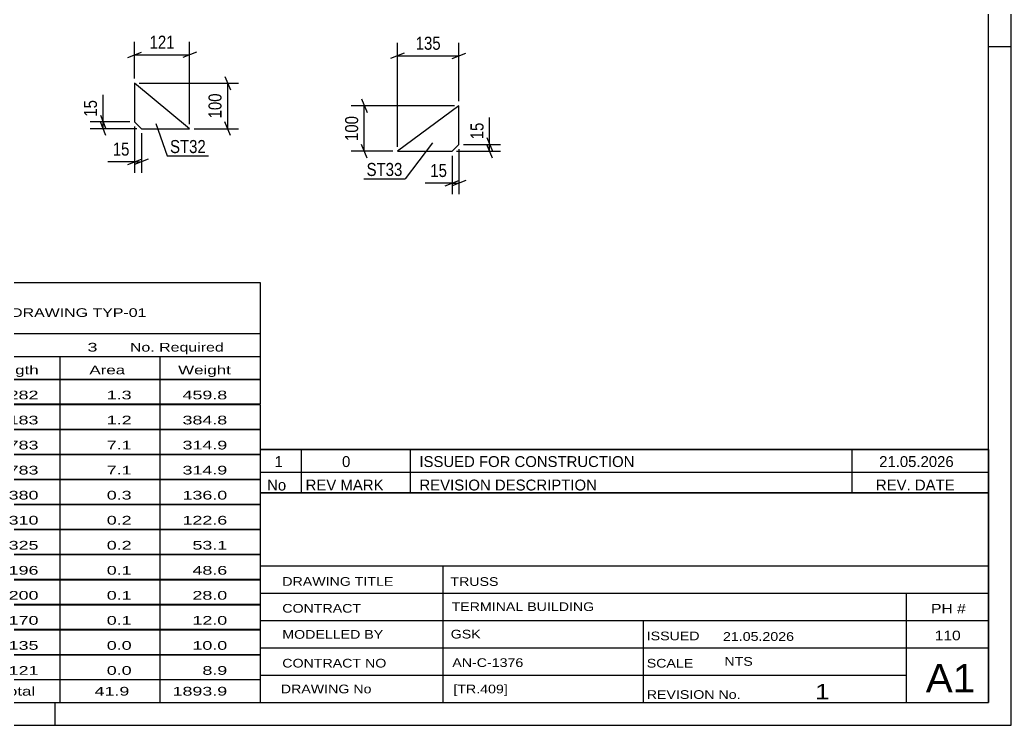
# Model space of a CAD drawing. Header units: millimetres. Extents: x 0 to 841, y 0 to 594.
# Drawn here: x 623.2 to 841, y 0 to 154.9 of the extents above; entities that cross this region are included whole.
import ezdxf

# ---------------------------------------------------------------- set-up
doc = ezdxf.new("R2010")
doc.units = ezdxf.units.MM
doc.styles.add('Arial Narrow', font='ARIALN.TTF', dxfattribs={"height": 0.2})

# ---------------------------------------------------------------- blocks, each defined once
blk = doc.blocks.new('Unknown-122573939-1133 - 10963')
at = {"color": 5, "linetype": 'Continuous'}
for p, q in [((841, 0), (841, 594)), ((836, 5), (836, 589)), ((841, 149), (836, 149)), ((5, 5), (836, 5)), ((631, 0), (631, 5)), ((0, 0), (841, 0))]:
    blk.add_line(p, q, dxfattribs=at)
blk = doc.blocks.new('Part-122573939-2204 - 2188')
at = {"color": 2, "linetype": 'Continuous'}
for p, q in [((660.51, 131.01), (648.42, 141.01)), ((648.42, 141.01), (648.42, 132.51)), ((648.42, 132.51), (649.92, 131.01)), ((649.92, 131.01), (660.51, 131.01))]:
    blk.add_line(p, q, dxfattribs=at)
blk = doc.blocks.new('Part-122573939-2132 - 2116')
at = {"color": 2, "linetype": 'Continuous'}
for p, q in [((719.68, 136.05), (706.18, 126.05)), ((719.68, 127.55), (719.68, 136.05)), ((718.18, 126.05), (719.68, 127.55)), ((706.18, 126.05), (718.18, 126.05))]:
    blk.add_line(p, q, dxfattribs=at)
blk = doc.blocks.new('StraightDimension-122573939-2228 - 2188')
at = {"color": 7, "linetype": 'Continuous'}
for p, q in [((640.91, 134.01), (642.11, 131.01)), ((647.42, 132.51), (638.66, 132.51)), ((648.92, 131.01), (638.66, 131.01)), ((642.11, 129.51), (640.91, 132.51)), ((641.51, 131.01), (641.51, 132.51))]:
    blk.add_line(p, q, dxfattribs=at)
at = {"color": 0}
blk.add_wipeout([(640.76, 137.9), (636.56, 137.9), (636.56, 133.04), (640.76, 133.04)], dxfattribs=at)
at = {"color": 7, "linetype": 'Continuous'}
blk.add_line((641.51, 132.51), (641.51, 138.42), dxfattribs=at)
blk.add_line((641.51, 132.51), (641.51, 138.42), dxfattribs=at)
at = {"color": 3, "style": 'Arial Narrow'}
blk.add_text('15', height=2.863, rotation=90.0002, dxfattribs=at).set_placement((640.16, 133.64))
blk = doc.blocks.new('StraightDimension-122573939-2206 - 2188')
at = {"color": 7, "linetype": 'Continuous'}
for p, q in [((648.42, 131.51), (648.42, 121.34)), ((649.92, 130.01), (649.92, 121.34)), ((646.92, 123.14), (649.92, 124.34)), ((651.42, 124.34), (648.42, 123.14)), ((648.42, 123.74), (649.92, 123.74))]:
    blk.add_line(p, q, dxfattribs=at)
at = {"color": 0}
blk.add_wipeout([(647.9, 124.49), (647.9, 128.69), (643.04, 128.69), (643.04, 124.49)], dxfattribs=at)
at = {"color": 7, "linetype": 'Continuous'}
blk.add_line((648.42, 123.74), (642.52, 123.74), dxfattribs=at)
blk.add_line((648.42, 123.74), (642.52, 123.74), dxfattribs=at)
at = {"color": 3, "style": 'Arial Narrow'}
blk.add_text('15', height=2.863, dxfattribs=at).set_placement((643.64, 125.09))
blk = doc.blocks.new('StraightDimension-122573939-2218 - 2188')
at = {"color": 7, "linetype": 'Continuous'}
for p, q in [((648.42, 142.01), (648.42, 150.08)), ((660.51, 132.01), (660.51, 150.08)), ((646.92, 146.63), (649.92, 147.83)), ((648.42, 147.23), (660.51, 147.23)), ((662.01, 147.83), (659.01, 146.63))]:
    blk.add_line(p, q, dxfattribs=at)
at = {"color": 0}
blk.add_wipeout([(657.81, 147.98), (657.81, 152.18), (651.13, 152.18), (651.13, 147.98)], dxfattribs=at)
at = {"color": 3, "style": 'Arial Narrow'}
blk.add_text('121', height=2.863, dxfattribs=at).set_placement((651.73, 148.58))
blk = doc.blocks.new('StraightDimension-122573939-2239 - 2188')
at = {"color": 7, "linetype": 'Continuous'}
for p, q in [((668.28, 142.51), (669.48, 139.51)), ((649.42, 141.01), (671.28, 141.01)), ((668.88, 131.01), (668.88, 141.01)), ((661.51, 131.01), (671.28, 131.01)), ((669.48, 129.51), (668.28, 132.51))]:
    blk.add_line(p, q, dxfattribs=at)
at = {"color": 0}
blk.add_wipeout([(668.13, 139.36), (663.93, 139.36), (663.93, 132.67), (668.13, 132.67)], dxfattribs=at)
at = {"color": 3, "style": 'Arial Narrow'}
blk.add_text('100', height=2.863, rotation=90.0002, dxfattribs=at).set_placement((667.53, 133.27))
blk = doc.blocks.new('StraightDimension-122573939-2134 - 2116')
at = {"color": 7, "linetype": 'Continuous'}
for p, q in [((719.68, 126.55), (719.68, 116.65)), ((718.18, 125.05), (718.18, 116.65)), ((716.68, 118.45), (719.68, 119.65)), ((721.18, 119.65), (718.18, 118.45)), ((718.18, 119.05), (719.68, 119.05))]:
    blk.add_line(p, q, dxfattribs=at)
at = {"color": 0}
blk.add_wipeout([(717.66, 119.8), (717.66, 124), (712.8, 124), (712.8, 119.8)], dxfattribs=at)
at = {"color": 7, "linetype": 'Continuous'}
blk.add_line((718.18, 119.05), (712.27, 119.05), dxfattribs=at)
blk.add_line((718.18, 119.05), (712.27, 119.05), dxfattribs=at)
at = {"color": 3, "style": 'Arial Narrow'}
blk.add_text('15', height=2.863, dxfattribs=at).set_placement((713.4, 120.4))
blk = doc.blocks.new('StraightDimension-122573939-2173 - 2116')
at = {"color": 7, "linetype": 'Continuous'}
for p, q in [((725.83, 129.05), (727.03, 126.05)), ((720.68, 127.55), (728.83, 127.55)), ((727.03, 124.55), (725.83, 127.55)), ((726.43, 126.05), (726.43, 127.55)), ((719.18, 126.05), (728.83, 126.05))]:
    blk.add_line(p, q, dxfattribs=at)
at = {"color": 0}
blk.add_wipeout([(725.68, 132.94), (721.48, 132.94), (721.48, 128.08), (725.68, 128.08)], dxfattribs=at)
at = {"color": 7, "linetype": 'Continuous'}
blk.add_line((726.43, 127.55), (726.43, 133.46), dxfattribs=at)
blk.add_line((726.43, 127.55), (726.43, 133.46), dxfattribs=at)
at = {"color": 3, "style": 'Arial Narrow'}
blk.add_text('15', height=2.863, rotation=90.0002, dxfattribs=at).set_placement((725.08, 128.68))
blk = doc.blocks.new('StraightDimension-122573939-2149 - 2116')
at = {"color": 7, "linetype": 'Continuous'}
for p, q in [((706.18, 127.05), (706.18, 149.85)), ((719.68, 137.05), (719.68, 149.85)), ((707.68, 147.6), (704.68, 146.4)), ((706.18, 147), (719.68, 147)), ((718.18, 146.4), (721.18, 147.6))]:
    blk.add_line(p, q, dxfattribs=at)
at = {"color": 0}
blk.add_wipeout([(716.27, 147.75), (716.27, 151.95), (709.59, 151.95), (709.59, 147.75)], dxfattribs=at)
at = {"color": 3, "style": 'Arial Narrow'}
blk.add_text('135', height=2.863, dxfattribs=at).set_placement((710.19, 148.35))
blk = doc.blocks.new('StraightDimension-122573939-2161 - 2116')
at = {"color": 7, "linetype": 'Continuous'}
for p, q in [((698.29, 137.55), (699.49, 134.55)), ((718.68, 136.05), (696.04, 136.05)), ((698.89, 126.05), (698.89, 136.05)), ((699.49, 124.55), (698.29, 127.55)), ((705.18, 126.05), (696.04, 126.05))]:
    blk.add_line(p, q, dxfattribs=at)
at = {"color": 0}
blk.add_wipeout([(698.14, 134.4), (693.94, 134.4), (693.94, 127.71), (698.14, 127.71)], dxfattribs=at)
at = {"color": 3, "style": 'Arial Narrow'}
blk.add_text('100', height=2.863, rotation=90.0002, dxfattribs=at).set_placement((697.54, 128.31))
blk = doc.blocks.new('Unknown-122573939-11383 - 10963')
at = {"color": 7, "linetype": 'Continuous'}
for p, q in [((676, 51.05), (676, 5)), ((676, 51.05), (836, 51.05)), ((836, 51), (836, 5)), ((676, 35), (836, 35)), ((716.14, 35), (716.14, 5)), ((676, 29), (836, 29)), ((818, 5.05), (818, 29.05)), ((676, 23), (836, 23)), ((760.14, 23), (760.14, 5)), ((676, 17), (836, 17)), ((676, 11), (818, 11)), ((676, 5), (836, 5))]:
    blk.add_line(p, q, dxfattribs=at)
at = {"color": 7, "style": 'Arial Narrow'}
for s, height, width, p in [('DRAWING TITLE', 1.9089, 1.425378, (680.88, 30.61)), ('TRUSS', 1.909, 1.425378, (717.81, 30.59)), ('CONTRACT', 1.909, 1.425378, (680.88, 24.71)), ('TERMINAL BUILDING', 1.9089, 1.425378, (718.06, 25.07)), ('MODELLED BY', 1.9089, 1.425378, (680.88, 18.98)), ('GSK', 1.909, 1.425378, (717.88, 19.04)), ('ISSUED', 1.909, 1.425378, (760.94, 18.64)), ('21.05.2026', 1.909, 1.425378, (777.69, 18.52)), ('CONTRACT NO', 1.9089, 1.425378, (680.88, 12.66)), ('AN-C-1376', 1.909, 1.425378, (718.23, 12.78)), ('SCALE', 1.909, 1.425378, (760.94, 12.65)), ('A1', 6.204, 1.25, (822.24, 7.2)), ('DRAWING No', 1.909, 1.425378, (680.56, 7)), ('[TR.409]', 1.909, 1.425378, (718.46, 6.99)), ('1', 3.34, 1.5, (797.91, 5.68)), ('REVISION No.', 1.9089, 1.425378, (760.94, 5.77))]:
    blk.add_text(s, height=height, dxfattribs=dict(at, width=width)).set_placement(p)
at = {"color": 7, "linetype": 'Continuous', "style": 'Arial Narrow'}
for s, height, width, p in [('PH #', 2.1, 1.42538, (823.4, 24.55)), ('110', 2.1, 1.42538, (824.19, 18.65)), ('NTS', 1.909, 1.425378, (778, 13.05))]:
    blk.add_text(s, height=height, dxfattribs=dict(at, width=width)).set_placement(p)
blk = doc.blocks.new('Unknown-122573939-11384 - 10963')
at = {"color": 7, "linetype": 'Continuous'}
for p, q in [((516, 97.25), (676, 97.25)), ((516, 86), (516, 97.25)), ((676, 97.25), (676, 86)), ((516, 86), (676, 86)), ((516, 86), (516, 81)), ((676, 86), (676, 81)), ((516, 81), (676, 81)), ((516, 81), (516, 76)), ((540, 81), (540, 76)), ((575.5, 81), (575.5, 76)), ((601.5, 81), (601.5, 76)), ((614.5, 81), (614.5, 76)), ((632, 81), (632, 76)), ((654, 81), (654, 76)), ((676, 81), (676, 76)), ((516, 76), (676, 76)), ((516, 75.95), (516, 70.55)), ((516, 75.95), (676, 75.95)), ((540, 76), (540, 70.5)), ((575.5, 76), (575.5, 70.5)), ((601.5, 76), (601.5, 70.5)), ((614.5, 76), (614.5, 70.5)), ((632, 76), (632, 70.5)), ((654, 76), (654, 70.5)), ((676, 75.95), (676, 70.55)), ((516, 70.55), (676, 70.55)), ((516, 70.45), (516, 65.05)), ((516, 70.45), (676, 70.45)), ((540, 70.5), (540, 65)), ((575.5, 70.5), (575.5, 65)), ((601.5, 70.5), (601.5, 65)), ((614.5, 70.5), (614.5, 65)), ((632, 70.5), (632, 65)), ((654, 70.5), (654, 65)), ((676, 70.45), (676, 65.05)), ((516, 65.05), (676, 65.05)), ((516, 64.95), (516, 59.55)), ((516, 64.95), (676, 64.95)), ((540, 65), (540, 59.5)), ((575.5, 65), (575.5, 59.5)), ((601.5, 65), (601.5, 59.5)), ((614.5, 65), (614.5, 59.5)), ((632, 65), (632, 59.5)), ((654, 65), (654, 59.5)), ((676, 64.95), (676, 59.55)), ((516, 59.55), (676, 59.55)), ((516, 59.45), (516, 54.05)), ((516, 59.45), (676, 59.45)), ((540, 59.5), (540, 54)), ((575.5, 59.5), (575.5, 54)), ((601.5, 59.5), (601.5, 54)), ((614.5, 59.5), (614.5, 54)), ((632, 59.5), (632, 54)), ((654, 59.5), (654, 54)), ((676, 59.45), (676, 54.05)), ((516, 54.05), (676, 54.05)), ((516, 53.95), (516, 48.55)), ((516, 53.95), (676, 53.95)), ((540, 54), (540, 48.5)), ((575.5, 54), (575.5, 48.5)), ((601.5, 54), (601.5, 48.5)), ((614.5, 54), (614.5, 48.5)), ((632, 54), (632, 48.5)), ((654, 54), (654, 48.5)), ((676, 53.95), (676, 48.55)), ((516, 48.55), (676, 48.55)), ((516, 48.45), (516, 43.05)), ((516, 48.45), (676, 48.45)), ((540, 48.5), (540, 43)), ((575.5, 48.5), (575.5, 43)), ((601.5, 48.5), (601.5, 43)), ((614.5, 48.5), (614.5, 43)), ((632, 48.5), (632, 43)), ((654, 48.5), (654, 43)), ((676, 48.45), (676, 43.05)), ((516, 43.05), (676, 43.05)), ((516, 42.95), (516, 37.55)), ((516, 42.95), (676, 42.95)), ((540, 43), (540, 37.5)), ((575.5, 43), (575.5, 37.5)), ((601.5, 43), (601.5, 37.5)), ((614.5, 43), (614.5, 37.5)), ((632, 43), (632, 37.5)), ((654, 43), (654, 37.5)), ((676, 42.95), (676, 37.55)), ((516, 37.55), (676, 37.55)), ((516, 37.45), (516, 32.05)), ((516, 37.45), (676, 37.45)), ((540, 37.5), (540, 32)), ((575.5, 37.5), (575.5, 32)), ((601.5, 37.5), (601.5, 32)), ((614.5, 37.5), (614.5, 32)), ((632, 37.5), (632, 32)), ((654, 37.5), (654, 32)), ((676, 37.45), (676, 32.05)), ((516, 32.05), (676, 32.05)), ((516, 31.95), (516, 26.55)), ((516, 31.95), (676, 31.95)), ((540, 32), (540, 26.5)), ((575.5, 32), (575.5, 26.5)), ((601.5, 32), (601.5, 26.5)), ((614.5, 32), (614.5, 26.5)), ((632, 32), (632, 26.5)), ((654, 32), (654, 26.5)), ((676, 31.95), (676, 26.55)), ((516, 26.55), (676, 26.55)), ((516, 26.45), (516, 21.05)), ((516, 26.45), (676, 26.45)), ((540, 26.5), (540, 21)), ((575.5, 26.5), (575.5, 21)), ((601.5, 26.5), (601.5, 21)), ((614.5, 26.5), (614.5, 21)), ((632, 26.5), (632, 21)), ((654, 26.5), (654, 21)), ((676, 26.45), (676, 21.05)), ((516, 21.05), (676, 21.05)), ((516, 20.95), (516, 15.55)), ((516, 20.95), (676, 20.95)), ((540, 21), (540, 15.5)), ((575.5, 21), (575.5, 15.5)), ((601.5, 21), (601.5, 15.5)), ((614.5, 21), (614.5, 15.5)), ((632, 21), (632, 15.5)), ((654, 21), (654, 15.5)), ((676, 20.95), (676, 15.55)), ((516, 15.55), (676, 15.55)), ((516, 15.45), (516, 10.05)), ((516, 15.45), (676, 15.45)), ((540, 15.5), (540, 10)), ((575.5, 15.5), (575.5, 10)), ((601.5, 15.5), (601.5, 10)), ((614.5, 15.5), (614.5, 10)), ((632, 15.5), (632, 10)), ((654, 15.5), (654, 10)), ((676, 15.45), (676, 10.05)), ((516, 10.05), (676, 10.05)), ((516, 10), (676, 10)), ((516, 10), (516, 5)), ((632, 10), (632, 5)), ((654, 10), (654, 5)), ((676, 10), (676, 5)), ((516, 5), (676, 5))]:
    blk.add_line(p, q, dxfattribs=at)
at = {"color": 7, "style": 'Arial Narrow'}
for s, height, width, p in [('GENERAL NOTES & WELD DETAILS :', 2.8633, 1.4, (517.15, 89.56)), ('REFER TYP DRAWING TYP-01', 1.9089, 1.6, (600.7, 89.66)), ("MATERIAL LIST FOR ASSEMBLY MK'D", 1.9089, 1.6, (517.15, 82.06)), ('TR409', 1.909, 1.794707, (609.9, 81.97)), ('3', 1.91, 1.794707, (638.08, 82.06)), ('No. Required', 1.9089, 1.6, (647.41, 82.06)), ('Mark', 1.909, 1.7, (517.34, 77)), ('Profile', 1.909, 1.7, (550.41, 77)), ('Material', 1.909, 1.7, (580.54, 77.06)), ('No.', 1.909, 1.7, (605.5, 77.06)), ('Length', 1.909, 1.7, (616, 77.06)), ('Area', 1.909, 1.7, (638.5, 77.06)), ('Weight', 1.909, 1.7, (658, 77.06))]:
    blk.add_text(s, height=height, dxfattribs=dict(at, width=width)).set_placement(p)
at = {"color": 7, "linetype": 'Continuous', "style": 'Arial Narrow'}
for s, height, width, p in [('M224', 1.909, 1.794707, (517.5, 71.56)), ('SHS100*6', 1.909, 1.794707, (542, 71.56)), ('E350', 1.909, 1.794707, (581.74, 71.56)), ('8', 1.91, 1.794707, (605.86, 71.56)), ('3282', 1.909, 1.794707, (618.58, 71.56)), ('1.3', 1.909, 1.794707, (642.32, 71.56)), ('459.8', 1.909, 1.794707, (658.96, 71.56)), ('M221', 1.909, 1.794707, (517.5, 66.06)), ('SHS100*6', 1.909, 1.794707, (542, 66.06)), ('E350', 1.909, 1.794707, (581.74, 66.06)), ('7', 1.91, 1.794707, (605.86, 66.06)), ('3183', 1.909, 1.794707, (618.58, 66.06)), ('1.2', 1.909, 1.794707, (642.32, 66.06)), ('384.8', 1.909, 1.794707, (658.96, 66.06)), ('BC179', 1.909, 1.794707, (517.5, 60.56)), ('SHS100*6', 1.909, 1.794707, (542, 60.56)), ('E350', 1.909, 1.794707, (581.74, 60.56)), ('1', 1.91, 1.794707, (605.86, 60.56)), ('17783', 1.909, 1.794707, (616.4, 60.56)), ('7.1', 1.909, 1.794707, (642.32, 60.56)), ('314.9', 1.909, 1.794707, (658.96, 60.56)), ('TR409', 1.909, 1.794707, (517.5, 55.06)), ('SHS100*6', 1.909, 1.794707, (542, 55.06)), ('E350', 1.909, 1.794707, (581.74, 55.06)), ('1', 1.91, 1.794707, (605.86, 55.06)), ('17783', 1.909, 1.794707, (616.4, 55.06)), ('7.1', 1.909, 1.794707, (642.32, 55.06)), ('314.9', 1.909, 1.794707, (658.96, 55.06)), ('SP20', 1.909, 1.794707, (517.5, 49.56)), ('PL20*380', 1.909, 1.794707, (542, 49.56)), ('E350', 1.909, 1.794707, (581.74, 49.56)), ('6', 1.91, 1.794707, (605.86, 49.56)), ('380', 1.909, 1.794707, (620.77, 49.56)), ('0.3', 1.909, 1.794707, (642.32, 49.56)), ('136.0', 1.909, 1.794707, (658.96, 49.56)), ('PL581', 1.909, 1.794707, (517.5, 44.06)), ('PL12*300', 1.909, 1.794707, (542, 44.06)), ('E350', 1.909, 1.794707, (581.74, 44.06)), ('14', 1.909, 1.794707, (604.76, 44.06)), ('310', 1.909, 1.794707, (620.77, 44.06)), ('0.2', 1.909, 1.794707, (642.32, 44.06)), ('122.6', 1.909, 1.794707, (658.96, 44.06)), ('SP19', 1.909, 1.794707, (517.5, 38.56)), ('PL16*325', 1.909, 1.794707, (542, 38.56)), ('E350', 1.909, 1.794707, (581.74, 38.56)), ('4', 1.91, 1.794707, (605.86, 38.56)), ('325', 1.909, 1.794707, (620.77, 38.56)), ('0.2', 1.909, 1.794707, (642.32, 38.56)), ('53.1', 1.909, 1.794707, (661.14, 38.56)), ('M1362', 1.909, 1.794707, (517.5, 33.06)), ('RHS100*100*6', 1.9089, 1.794707, (542, 33.06)), ('E350', 1.909, 1.794707, (581.74, 33.06)), ('14', 1.909, 1.794707, (604.76, 33.06)), ('196', 1.909, 1.794707, (620.77, 33.06)), ('0.1', 1.909, 1.794707, (642.32, 33.06)), ('48.6', 1.909, 1.794707, (661.14, 33.06)), ('TB74', 1.909, 1.794707, (517.5, 27.56)), ('RHS150*110*6', 1.9089, 1.794707, (542, 27.56)), ('E350', 1.909, 1.794707, (581.74, 27.56)), ('6', 1.91, 1.794707, (605.86, 27.56)), ('200', 1.909, 1.794707, (620.77, 27.56)), ('0.1', 1.909, 1.794707, (642.32, 27.56)), ('28.0', 1.909, 1.794707, (661.14, 27.56)), ('PL538', 1.909, 1.794707, (517.5, 22.06)), ('PL10*150', 1.909, 1.794707, (542, 22.06)), ('E350', 1.909, 1.794707, (581.74, 22.06)), ('6', 1.91, 1.794707, (605.86, 22.06)), ('170', 1.909, 1.794707, (620.77, 22.06)), ('0.1', 1.909, 1.794707, (642.32, 22.06)), ('12.0', 1.909, 1.794707, (661.14, 22.06)), ('ST33', 1.909, 1.794707, (517.5, 16.56)), ('PL8*100', 1.909, 1.794707, (542, 16.56)), ('E350', 1.909, 1.794707, (581.74, 16.56)), ('24', 1.909, 1.794707, (604.76, 16.56)), ('135', 1.909, 1.794707, (620.77, 16.56)), ('0.0', 1.909, 1.794707, (642.32, 16.56)), ('10.0', 1.909, 1.794707, (661.14, 16.56)), ('ST32', 1.909, 1.794707, (517.5, 11.06)), ('PL8*100', 1.909, 1.794707, (542, 11.06)), ('E350', 1.909, 1.794707, (581.74, 11.06)), ('24', 1.909, 1.794707, (604.76, 11.06)), ('121', 1.909, 1.794707, (620.77, 11.06)), ('0.0', 1.909, 1.794707, (642.32, 11.06)), ('8.9', 1.909, 1.794707, (663.33, 11.06)), ('Total', 1.909, 1.7, (618.33, 6.5)), ('41.9', 1.909, 1.794707, (639.64, 6.5)), ('1893.9', 1.909, 1.794707, (656.77, 6.5))]:
    blk.add_text(s, height=height, dxfattribs=dict(at, width=width)).set_placement(p)
blk = doc.blocks.new('Unknown-122573939-11386 - 10963')
at = {"color": 7, "linetype": 'Continuous'}
for p, q in [((676, 60.55), (836, 60.55)), ((836, 60.55), (676, 60.55)), ((676, 60.55), (676, 55.55)), ((685, 60.55), (685, 55.55)), ((709, 60.55), (709, 55.55)), ((806, 60.55), (806, 55.55)), ((836, 60.55), (836, 55.55)), ((676, 55.55), (836, 55.55)), ((676, 55.55), (676, 51.05)), ((676, 55.55), (836, 55.55)), ((685, 55.55), (685, 51.05)), ((709, 55.55), (709, 51.05)), ((806, 55.55), (806, 51.05)), ((836, 55.55), (836, 51.05)), ((836, 51.05), (676, 51.05))]:
    blk.add_line(p, q, dxfattribs=at)
at = {"color": 7, "linetype": 'Continuous', "style": 'Arial Narrow'}
for s, height, width, p in [('1', 2.39, 1.196471, (679.16, 56.7)), ('0', 2.39, 1.196471, (694, 56.7)), ('ISSUED FOR CONSTRUCTION', 2.3861, 1.196471, (711, 56.7)), ('21.05.2026', 2.386, 1.196471, (812, 56.7)), ('No', 2.386, 1.2, (677.54, 51.55)), ('REV MARK', 2.386, 1.2, (686, 51.55)), ('REVISION DESCRIPTION', 2.3861, 1.2, (711, 51.55)), ('REV. DATE', 2.386, 1.2, (811.28, 51.55))]:
    blk.add_text(s, height=height, dxfattribs=dict(at, width=width)).set_placement(p)
blk = doc.blocks.new('Mark-122573939-2200 - 2188')
at = {"color": 0}
blk.add_wipeout([(664.07, 125.66), (664.07, 128.66), (656.22, 128.66), (656.22, 125.66)], dxfattribs=at)
blk.add_wipeout([(664.07, 125.66), (664.07, 128.66), (656.22, 128.66), (656.22, 125.66)], dxfattribs=at)
at = {"color": 30, "linetype": 'Continuous'}
for p, q in [((653.11, 132.18), (655.62, 125.06)), ((655.62, 125.06), (664.67, 125.06))]:
    blk.add_line(p, q, dxfattribs=at)
at = {"color": 3, "style": 'Arial Narrow'}
blk.add_text('ST32', height=2.863, dxfattribs=at).set_placement((656.22, 125.66))
blk = doc.blocks.new('Mark-122573939-2128 - 2116')
at = {"color": 0}
blk.add_wipeout([(707.25, 120.62), (707.25, 123.62), (699.4, 123.62), (699.4, 120.62)], dxfattribs=at)
blk.add_wipeout([(707.25, 120.62), (707.25, 123.62), (699.4, 123.62), (699.4, 120.62)], dxfattribs=at)
at = {"color": 30, "linetype": 'Continuous'}
for p in [(713.87, 127.94), (698.8, 120.02)]:
    blk.add_line(p, (707.85, 120.02), dxfattribs=at)
at = {"color": 3, "style": 'Arial Narrow'}
blk.add_text('ST33', height=2.863, dxfattribs=at).set_placement((699.4, 120.62))

msp = doc.modelspace()

# ---------------------------------------------------------------- block references
for name in ['Unknown-122573939-1133 - 10963', 'Part-122573939-2204 - 2188', 'Part-122573939-2132 - 2116', 'Unknown-122573939-11384 - 10963', 'Unknown-122573939-11386 - 10963', 'Unknown-122573939-11383 - 10963']:
    msp.add_blockref(name, (0, 0))

# ---------------------------------------------------------------- next in the draw order: block references
for name in ['StraightDimension-122573939-2228 - 2188', 'StraightDimension-122573939-2134 - 2116']:
    msp.add_blockref(name, (0, 0))

# ---------------------------------------------------------------- next in the draw order: block references
for name in ['StraightDimension-122573939-2173 - 2116', 'StraightDimension-122573939-2206 - 2188']:
    msp.add_blockref(name, (0, 0))

# ---------------------------------------------------------------- next in the draw order: block references
for name in ['StraightDimension-122573939-2218 - 2188', 'StraightDimension-122573939-2149 - 2116']:
    msp.add_blockref(name, (0, 0))

# ---------------------------------------------------------------- next in the draw order: block references
for name in ['StraightDimension-122573939-2239 - 2188', 'StraightDimension-122573939-2161 - 2116']:
    msp.add_blockref(name, (0, 0))

# ---------------------------------------------------------------- next in the draw order: block references
for name in ['Mark-122573939-2200 - 2188', 'Mark-122573939-2128 - 2116']:
    msp.add_blockref(name, (0, 0))

doc.saveas('drawing.dxf')
